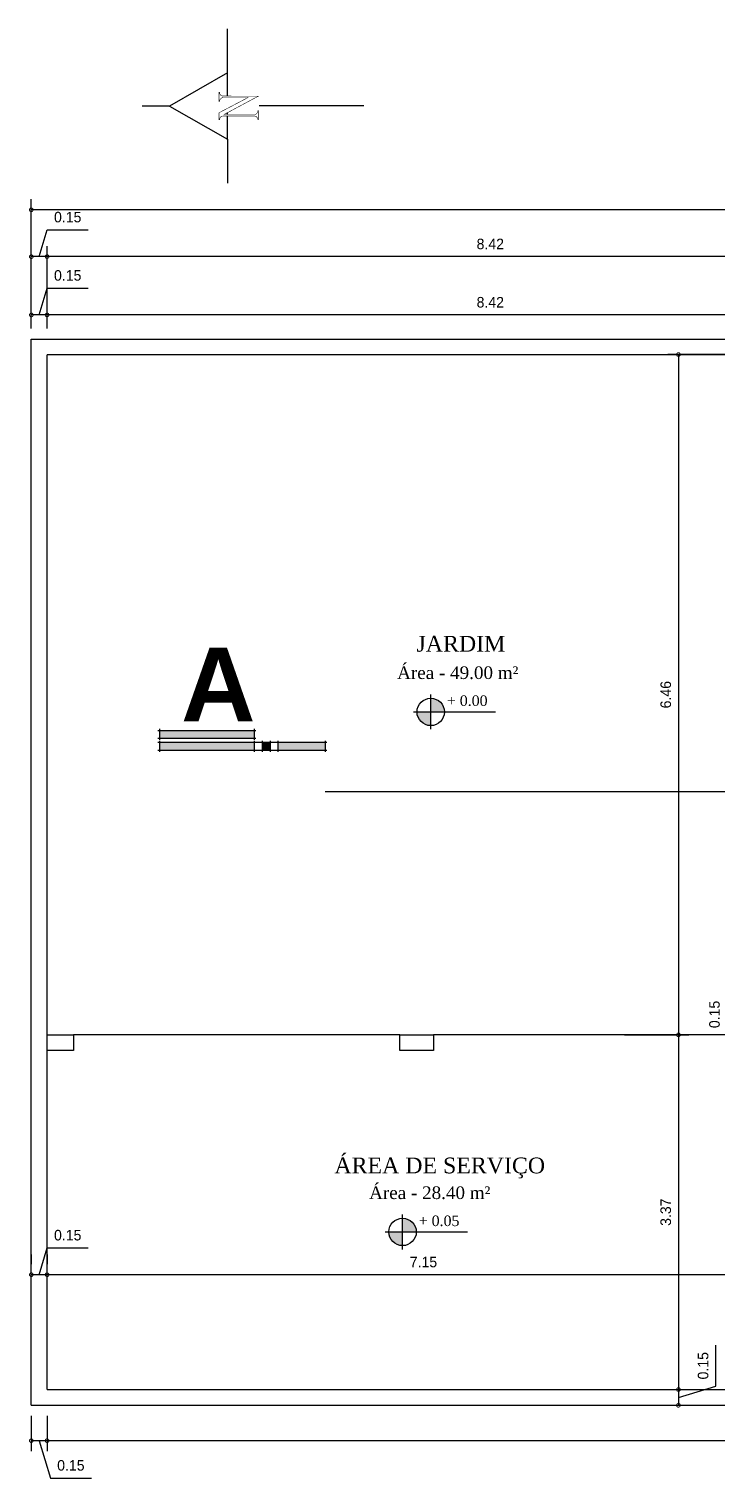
# Model space of a CAD drawing. Extents: x 130 to 509, y 87 to 225.
# Drawn here: x 284.64 to 291.17, y 152.4 to 166.17 of the extents above; entities that cross this region are included whole.
import ezdxf

# ---------------------------------------------------------------- set-up
doc = ezdxf.new("R2010")
doc.units = 0
doc.header["$LTSCALE"] = 7
doc.linetypes.add('ACAD_ISO05W100', pattern=[37.5, 24, -3, 0.5, -3, 0.5, -3, 0.5, -3])
doc.layers.get('0').update_dxf_attribs({"linetype": 'CONTINUOUS'})
doc.layers.get('DEFPOINTS').update_dxf_attribs({"linetype": 'CONTINUOUS'})
for name, color, linetype in [('01', 7, 'CONTINUOUS'), ('02', 2, 'CONTINUOUS'), ('06', 6, 'CONTINUOUS'), ('20', 2, 'CONTINUOUS'), ('60', 1, 'CONTINUOUS'), ('CORTE', 5, 'ACAD_ISO05W100'), ('COTAS', 7, 'CONTINUOUS'), ('CT', 8, 'CONTINUOUS'), ('TEXTO', 3, 'CONTINUOUS')]:
    doc.layers.add(name, color=color, linetype=linetype)
doc.styles.add('SANSSERIFBOLD', font='sasb____.pfb')
doc.styles.add('TIMES', font='times.ttf')
doc.dimstyles.get("Standard").update_dxf_attribs({"dimtxt": 0.18, "dimasz": 0.18, "dimexe": 0.18, "dimexo": 0.0625, "dimgap": 0.09, "dimtad": 0, "dimtih": 1, "dimtoh": 1, "dimdec": 4, "dimzin": 0, "dimdsep": 46, "dimtxsty": 'Standard', "dimcen": 0.09, "dimadec": 0, "dimazin": 0, "dimtfac": 1, "dimtdec": 4, "dimtofl": 0, "dimtmove": 0, "dimatfit": 3, "dimfxl": 1, "dimtolj": 1, "dimtzin": 0, "dimarcsym": 0})

# ---------------------------------------------------------------- blocks, each defined once
blk = doc.blocks.new('_DOTSMALL')
at = {"color": 0, "linetype": 'ByBlock', "const_width": 0.5}
blk.add_lwpolyline([(-0.0625, 0, 1), (0.0625, 0, 1)], format="xyb", close=True, dxfattribs=at)
blk = doc.blocks.new('*D33')
at = {"layer": 'COTAS', "color": 0}
for p, q in [((284.81, 163.318), (284.81, 163.548)), ((293.23, 163.448), (284.81, 163.448))]:
    blk.add_line(p, q, dxfattribs=at)
at = {"layer": 'DEFPOINTS', "color": 0}
for p in [(284.81, 163.448), (284.81, 163.068), (293.23, 163.068)]:
    blk.add_point(p, dxfattribs=at)
at = {"layer": 'COTAS', "color": 0, "xscale": 0.07, "yscale": 0.07, "zscale": 0.07, "rotation": 180}
blk.add_blockref('_DOTSMALL', (284.81, 163.448), dxfattribs=at)
at = {"layer": 'COTAS', "color": 0, "xscale": 0.07, "yscale": 0.07, "zscale": 0.07}
blk.add_blockref('_DOTSMALL', (293.23, 163.448), dxfattribs=at)
at = {"layer": 'COTAS', "color": 2, "insert": (289.02, 163.568), "char_height": 0.1, "attachment_point": 5}
blk.add_mtext('\\A1;8.42', dxfattribs=at)
blk = doc.blocks.new('*D34')
at = {"layer": 'COTAS', "color": 0}
for p, q in [((284.735, 163.448), (284.811, 163.703)), ((284.811, 163.703), (285.201, 163.703)), ((284.66, 163.318), (284.66, 163.548)), ((284.81, 163.448), (284.66, 163.448))]:
    blk.add_line(p, q, dxfattribs=at)
at = {"layer": 'DEFPOINTS', "color": 0}
for p in [(284.66, 163.448), (284.66, 163.068), (284.81, 163.068)]:
    blk.add_point(p, dxfattribs=at)
at = {"layer": 'COTAS', "color": 0, "xscale": 0.07, "yscale": 0.07, "zscale": 0.07, "rotation": 180}
blk.add_blockref('_DOTSMALL', (284.66, 163.448), dxfattribs=at)
at = {"layer": 'COTAS', "color": 0, "xscale": 0.07, "yscale": 0.07, "zscale": 0.07}
blk.add_blockref('_DOTSMALL', (284.81, 163.448), dxfattribs=at)
at = {"layer": 'COTAS', "color": 2, "insert": (285.006, 163.823), "char_height": 0.1, "attachment_point": 5}
blk.add_mtext('\\A1;0.15', dxfattribs=at)
blk = doc.blocks.new('*D135')
at = {"layer": 'COTAS', "color": 0}
for p, q in [((284.81, 163.318), (284.81, 164.102)), ((293.23, 164.002), (284.81, 164.002))]:
    blk.add_line(p, q, dxfattribs=at)
at = {"layer": 'DEFPOINTS', "color": 0}
for p in [(284.81, 164.002), (284.81, 163.068), (293.23, 163.068)]:
    blk.add_point(p, dxfattribs=at)
at = {"layer": 'COTAS', "color": 0, "xscale": 0.07, "yscale": 0.07, "zscale": 0.07, "rotation": 180}
blk.add_blockref('_DOTSMALL', (284.81, 164.002), dxfattribs=at)
at = {"layer": 'COTAS', "color": 0, "xscale": 0.07, "yscale": 0.07, "zscale": 0.07}
blk.add_blockref('_DOTSMALL', (293.23, 164.002), dxfattribs=at)
at = {"layer": 'COTAS', "color": 2, "insert": (289.02, 164.122), "char_height": 0.1, "attachment_point": 5}
blk.add_mtext('\\A1;8.42', dxfattribs=at)
blk = doc.blocks.new('*D136')
at = {"layer": 'COTAS', "color": 0}
for p, q in [((284.735, 164.002), (284.811, 164.257)), ((284.811, 164.257), (285.201, 164.257)), ((284.66, 163.318), (284.66, 164.102)), ((284.81, 164.002), (284.66, 164.002))]:
    blk.add_line(p, q, dxfattribs=at)
at = {"layer": 'DEFPOINTS', "color": 0}
for p in [(284.66, 164.002), (284.66, 163.068), (284.81, 163.068)]:
    blk.add_point(p, dxfattribs=at)
at = {"layer": 'COTAS', "color": 0, "xscale": 0.07, "yscale": 0.07, "zscale": 0.07, "rotation": 180}
blk.add_blockref('_DOTSMALL', (284.66, 164.002), dxfattribs=at)
at = {"layer": 'COTAS', "color": 0, "xscale": 0.07, "yscale": 0.07, "zscale": 0.07}
blk.add_blockref('_DOTSMALL', (284.81, 164.002), dxfattribs=at)
at = {"layer": 'COTAS', "color": 2, "insert": (285.006, 164.377), "char_height": 0.1, "attachment_point": 5}
blk.add_mtext('\\A1;0.15', dxfattribs=at)
blk = doc.blocks.new('*D138')
at = {"color": 0, "linetype": 'ByBlock'}
for p, q in [((284.66, 163.468), (284.66, 164.547)), ((309.71, 163.468), (309.71, 164.547)), ((309.71, 164.447), (284.66, 164.447))]:
    blk.add_line(p, q, dxfattribs=at)
at = {"layer": 'DEFPOINTS', "color": 0, "linetype": 'ByBlock'}
for p in [(284.66, 164.447), (284.66, 163.218), (309.71, 163.218)]:
    blk.add_point(p, dxfattribs=at)
at = {"color": 0, "linetype": 'ByBlock', "xscale": 0.07, "yscale": 0.07, "zscale": 0.07, "rotation": 180}
blk.add_blockref('_DOTSMALL', (284.66, 164.447), dxfattribs=at)
at = {"color": 0, "linetype": 'ByBlock', "xscale": 0.07, "yscale": 0.07, "zscale": 0.07}
blk.add_blockref('_DOTSMALL', (309.71, 164.447), dxfattribs=at)
at = {"color": 2, "linetype": 'ByBlock', "insert": (297.185, 164.567), "char_height": 0.1, "attachment_point": 5}
blk.add_mtext('\\A1;25.05', dxfattribs=at)
blk = doc.blocks.new('*D143')
at = {"layer": 'COTAS', "color": 0}
for p, q in [((291.27, 156.607), (291.27, 156.997)), ((291.726, 156.531), (291.27, 156.607)), ((291.726, 156.458), (291.726, 156.603)), ((291.976, 156.603), (291.826, 156.603))]:
    blk.add_line(p, q, dxfattribs=at)
at = {"layer": 'DEFPOINTS', "color": 0}
for p in [(291.726, 156.603), (291.726, 156.603), (291.61, 156.458)]:
    blk.add_point(p, dxfattribs=at)
at = {"layer": 'COTAS', "color": 0, "xscale": 0.07, "yscale": 0.07, "zscale": 0.07}
for p, rotation in [((291.726, 156.603), 90), ((291.726, 156.458), 270)]:
    blk.add_blockref('_DOTSMALL', p, dxfattribs=dict(at, rotation=rotation))
at = {"layer": 'COTAS', "color": 2, "insert": (291.15, 156.802), "char_height": 0.1, "attachment_point": 5, "rotation": 90}
blk.add_mtext('\\A1;0.15', dxfattribs=at)
blk = doc.blocks.new('*D149')
at = {"color": 0, "linetype": 'ByBlock'}
for p, q in [((291.476, 163.072), (290.707, 163.072)), ((290.807, 163.072), (290.807, 156.608)), ((290.295, 156.608), (290.907, 156.608))]:
    blk.add_line(p, q, dxfattribs=at)
at = {"layer": 'DEFPOINTS', "color": 0, "linetype": 'ByBlock'}
for p in [(291.726, 163.072), (290.045, 156.608), (290.807, 156.608)]:
    blk.add_point(p, dxfattribs=at)
at = {"color": 0, "linetype": 'ByBlock', "xscale": 0.07, "yscale": 0.07, "zscale": 0.07}
for p, rotation in [((290.807, 163.072), 90), ((290.807, 156.608), 270)]:
    blk.add_blockref('_DOTSMALL', p, dxfattribs=dict(at, rotation=rotation))
at = {"color": 2, "linetype": 'ByBlock', "insert": (290.687, 159.84), "char_height": 0.1, "attachment_point": 5, "rotation": 90}
blk.add_mtext('\\A1;6.46', dxfattribs=at)
blk = doc.blocks.new('*D150')
at = {"layer": 'COTAS', "color": 0}
for p, q in [((290.807, 156.608), (290.807, 153.238)), ((290.709, 153.238), (290.907, 153.238))]:
    blk.add_line(p, q, dxfattribs=at)
at = {"layer": 'DEFPOINTS', "color": 0}
for p in [(290.045, 156.608), (290.459, 153.238), (290.807, 153.238)]:
    blk.add_point(p, dxfattribs=at)
at = {"layer": 'COTAS', "color": 0, "xscale": 0.07, "yscale": 0.07, "zscale": 0.07}
for p, rotation in [((290.807, 156.608), 90), ((290.807, 153.238), 270)]:
    blk.add_blockref('_DOTSMALL', p, dxfattribs=dict(at, rotation=rotation))
at = {"layer": 'COTAS', "color": 2, "insert": (290.687, 154.923), "char_height": 0.1, "attachment_point": 5, "rotation": 90}
blk.add_mtext('\\A1;3.37', dxfattribs=at)
blk = doc.blocks.new('*D151')
at = {"layer": 'COTAS', "color": 0}
for p, q in [((291.162, 153.269), (291.162, 153.659)), ((290.807, 153.163), (291.162, 153.269)), ((290.807, 153.238), (290.807, 153.088)), ((290.709, 153.088), (290.907, 153.088))]:
    blk.add_line(p, q, dxfattribs=at)
at = {"layer": 'DEFPOINTS', "color": 0}
for p in [(290.459, 153.238), (290.459, 153.088), (290.807, 153.088)]:
    blk.add_point(p, dxfattribs=at)
at = {"layer": 'COTAS', "color": 0, "xscale": 0.07, "yscale": 0.07, "zscale": 0.07}
for p, rotation in [((290.807, 153.238), 90), ((290.807, 153.088), 270)]:
    blk.add_blockref('_DOTSMALL', p, dxfattribs=dict(at, rotation=rotation))
at = {"layer": 'COTAS', "color": 2, "insert": (291.042, 153.464), "char_height": 0.1, "attachment_point": 5, "rotation": 90}
blk.add_mtext('\\A1;0.15', dxfattribs=at)
blk = doc.blocks.new('*D173')
at = {"layer": 'COTAS', "color": 0}
for p, q in [((284.81, 154.522), (284.81, 154.429)), ((291.96, 154.329), (284.81, 154.329))]:
    blk.add_line(p, q, dxfattribs=at)
at = {"layer": 'DEFPOINTS', "color": 0}
for p in [(291.96, 154.598), (284.81, 154.329), (284.81, 154.272)]:
    blk.add_point(p, dxfattribs=at)
at = {"layer": 'COTAS', "color": 0, "xscale": 0.07, "yscale": 0.07, "zscale": 0.07, "rotation": 180}
blk.add_blockref('_DOTSMALL', (284.81, 154.329), dxfattribs=at)
at = {"layer": 'COTAS', "color": 0, "xscale": 0.07, "yscale": 0.07, "zscale": 0.07}
blk.add_blockref('_DOTSMALL', (291.96, 154.329), dxfattribs=at)
at = {"layer": 'COTAS', "color": 2, "insert": (288.385, 154.449), "char_height": 0.1, "attachment_point": 5}
blk.add_mtext('\\A1;7.15', dxfattribs=at)
blk = doc.blocks.new('*D174')
at = {"layer": 'COTAS', "color": 0}
for p, q in [((284.66, 154.522), (284.66, 154.429)), ((284.735, 154.329), (284.811, 154.584)), ((284.811, 154.584), (285.201, 154.584)), ((284.81, 154.329), (284.66, 154.329))]:
    blk.add_line(p, q, dxfattribs=at)
at = {"layer": 'DEFPOINTS', "color": 0}
for p in [(284.66, 154.329), (284.66, 154.272), (284.81, 154.272)]:
    blk.add_point(p, dxfattribs=at)
at = {"layer": 'COTAS', "color": 0, "xscale": 0.07, "yscale": 0.07, "zscale": 0.07, "rotation": 180}
blk.add_blockref('_DOTSMALL', (284.66, 154.329), dxfattribs=at)
at = {"layer": 'COTAS', "color": 0, "xscale": 0.07, "yscale": 0.07, "zscale": 0.07}
blk.add_blockref('_DOTSMALL', (284.81, 154.329), dxfattribs=at)
at = {"layer": 'COTAS', "color": 2, "insert": (285.006, 154.704), "char_height": 0.1, "attachment_point": 5}
blk.add_mtext('\\A1;0.15', dxfattribs=at)
blk = doc.blocks.new('*D177')
at = {"layer": 'COTAS', "color": 0}
for p, q in [((284.81, 152.988), (284.81, 152.652)), ((299.36, 152.752), (284.81, 152.752))]:
    blk.add_line(p, q, dxfattribs=at)
at = {"layer": 'DEFPOINTS', "color": 0}
for p in [(284.81, 153.238), (299.36, 153.088), (284.81, 152.752)]:
    blk.add_point(p, dxfattribs=at)
at = {"layer": 'COTAS', "color": 0, "xscale": 0.07, "yscale": 0.07, "zscale": 0.07, "rotation": 180}
blk.add_blockref('_DOTSMALL', (284.81, 152.752), dxfattribs=at)
at = {"layer": 'COTAS', "color": 0, "xscale": 0.07, "yscale": 0.07, "zscale": 0.07}
blk.add_blockref('_DOTSMALL', (299.36, 152.752), dxfattribs=at)
at = {"layer": 'COTAS', "color": 2, "insert": (292.085, 152.872), "char_height": 0.1, "attachment_point": 5}
blk.add_mtext('\\A1;14.55', dxfattribs=at)
blk = doc.blocks.new('*D178')
at = {"layer": 'COTAS', "color": 0}
for p, q in [((284.66, 152.988), (284.66, 152.652)), ((284.81, 152.752), (284.66, 152.752)), ((284.735, 152.752), (284.841, 152.397)), ((284.841, 152.397), (285.231, 152.397))]:
    blk.add_line(p, q, dxfattribs=at)
at = {"layer": 'DEFPOINTS', "color": 0}
for p in [(284.66, 153.238), (284.81, 153.238), (284.66, 152.752)]:
    blk.add_point(p, dxfattribs=at)
at = {"layer": 'COTAS', "color": 0, "xscale": 0.07, "yscale": 0.07, "zscale": 0.07, "rotation": 180}
blk.add_blockref('_DOTSMALL', (284.66, 152.752), dxfattribs=at)
at = {"layer": 'COTAS', "color": 0, "xscale": 0.07, "yscale": 0.07, "zscale": 0.07}
blk.add_blockref('_DOTSMALL', (284.81, 152.752), dxfattribs=at)
at = {"layer": 'COTAS', "color": 2, "insert": (285.036, 152.517), "char_height": 0.1, "attachment_point": 5}
blk.add_mtext('\\A1;0.15', dxfattribs=at)
blk = doc.blocks.new('NORTE8')
for p, q in [((0, 6.18), (0, 14.52)), ((6, 0), (25.9, 0)), ((-11.03, -0.13), (-16.21, -0.13)), ((0, -6.43), (0, -14.77))]:
    blk.add_line(p, q)
for points in [[(0, 1.76), (0, 2.46), (0, 6.18), (-11.03, -0.13), (0, -6.43), (0, -2.84), (0, -2.03)], [(0, -1.74), (0, -1.37)]]:
    blk.add_lwpolyline(points)
at = {"const_width": 0.1}
blk.add_lwpolyline([(5.84, -2.75), (5.73, -2.75, 0.359517), (5.21, -2.03), (-0.97, -2.03, 0.41745), (-1.5, -2.74), (-1.65, -2.75), (-1.65, -1.41), (3.89, 1.5), (-0.77, 1.5, 0.41042), (-1.53, 0.75), (-1.64, 0.75), (-1.64, 2.51), (-1.53, 2.51, 0.430408), (-0.87, 1.77), (5.84, 1.76), (-0.56, -1.67), (-0.69, -1.74), (5.17, -1.74, 0.390193), (5.73, -0.98), (5.84, -0.98)], format="xyb", close=True, dxfattribs=at)
blk = doc.blocks.new('CT')
at = {"layer": 'CT'}
for p, q in [((-2.14, 0.25), (-0.9, 0.25)), ((-2.12, 0.27), (-2.12, 0.13)), ((-0.92, 0.27), (-0.92, 0.13)), ((-2.14, 0.15), (-0.9, 0.15)), ((-2.14, 0.1), (0, 0.1)), ((-2.14, 0), (0, 0)), ((-2.12, 0.12), (-2.12, -0.02)), ((-0.92, 0.12), (-0.92, -0.02)), ((-0.82, 0.12), (-0.82, -0.02)), ((-0.72, 0.12), (-0.72, -0.02)), ((-0.62, 0.12), (-0.62, -0.02)), ((-0.02, 0.12), (-0.02, -0.02))]:
    blk.add_line(p, q, dxfattribs=at)
for points in [[(-2.12, 0.15), (-0.92, 0.15), (-2.12, 0.25), (-0.92, 0.25)], [(-2.12, 0), (-0.92, 0), (-2.12, 0.1), (-0.92, 0.1)], [(-0.82, 0), (-0.72, 0), (-0.82, 0.1), (-0.72, 0.1)], [(-0.62, 0), (-0.02, 0), (-0.62, 0.1), (-0.02, 0.1)]]:
    blk.add_solid(points, dxfattribs=at)

msp = doc.modelspace()

# ---------------------------------------------------------------- hatches: boundary and pattern name
at = {"layer": '01'}
h = msp.add_hatch(color=256, dxfattribs=at)
h.paths.add_polyline_path([(288.454, 159.806), (288.454, 159.676), (288.583, 159.676, 0.414214)])
h.paths.add_polyline_path([(288.454, 159.676), (288.324, 159.676, 0.414214), (288.454, 159.547)])
h = msp.add_hatch(color=256, dxfattribs=at)
h.paths.add_polyline_path([(288.187, 154.865), (288.187, 154.735), (288.317, 154.735, 0.414214)])
h.paths.add_polyline_path([(288.187, 154.735), (288.058, 154.735, 0.414214), (288.187, 154.605)])

# ---------------------------------------------------------------- linework, layer by layer
at = {"layer": '02'}
for p, q in [((288.16, 156.608), (285.06, 156.608)), ((291.61, 156.608), (288.48, 156.608))]:
    msp.add_line(p, q, dxfattribs=at)
at = {"layer": '06'}
for p, q in [((284.66, 163.218), (309.71, 163.218)), ((284.66, 153.088), (284.66, 163.218)), ((293.23, 163.068), (284.81, 163.068)), ((284.81, 153.238), (284.81, 163.068)), ((284.81, 153.238), (309.56, 153.238)), ((284.66, 153.088), (309.71, 153.088))]:
    msp.add_line(p, q, dxfattribs=at)
at = {"layer": '20'}
for p, q in [((288.454, 159.511), (288.454, 159.841)), ((288.289, 159.676), (289.07, 159.676)), ((288.187, 154.57), (288.187, 154.9)), ((288.022, 154.735), (288.803, 154.735))]:
    msp.add_line(p, q, dxfattribs=at)
for centre in [(288.454, 159.676), (288.187, 154.735)]:
    msp.add_circle(centre, 0.13, dxfattribs=at)
at = {"layer": '60'}
for p, q in [((284.81, 156.608), (285.06, 156.608)), ((285.06, 156.608), (285.06, 156.458)), ((288.16, 156.458), (288.16, 156.608)), ((288.16, 156.608), (288.48, 156.608)), ((288.16, 156.608), (288.48, 156.608)), ((288.48, 156.608), (288.48, 156.458)), ((285.06, 156.458), (284.81, 156.458)), ((288.48, 156.458), (288.16, 156.458))]:
    msp.add_line(p, q, dxfattribs=at)
at = {"layer": 'CORTE'}
msp.add_line((287.453, 158.921), (311.621, 158.921), dxfattribs=at)

# ---------------------------------------------------------------- block references
at = {"layer": '01', "xscale": 0.05, "yscale": 0.05, "zscale": 0.05}
msp.add_blockref('NORTE8', (286.525, 165.439), dxfattribs=at)
at = {"layer": 'CORTE', "xscale": 0.75, "yscale": 0.75, "zscale": 0.75}
msp.add_blockref('CT', (287.468, 159.313), dxfattribs=at)

# ---------------------------------------------------------------- texts
at = {"layer": 'CORTE', "color": 4, "style": 'SANSSERIFBOLD'}
msp.add_text('A', height=0.7, dxfattribs=at).set_placement((286.083, 159.586))
at = {"layer": 'TEXTO', "style": 'TIMES'}
for s, height, p in [('JARDIM', 0.15, (288.319, 160.249)), ('Área - 49.00 m²', 0.12, (288.135, 159.989)), ('+ 0.00', 0.1, (288.607, 159.733)), ('ÁREA DE SERVIÇO', 0.15, (287.539, 155.292)), ('Área - 28.40 m²', 0.12, (287.869, 155.048)), ('+ 0.05', 0.1, (288.34, 154.791))]:
    msp.add_text(s, height=height, dxfattribs=at).set_placement(p)

# ---------------------------------------------------------------- dimensions: what is measured, and where the dimension line sits
at = {"layer": 'COTAS'}
for base, p1, p2, override, picture, middle in [((284.66, 164.447), (309.71, 163.218), (284.66, 163.218), {"dimtxt": 0.1, "dimasz": 0.07, "dimexe": 0.1, "dimexo": 0.25, "dimgap": 0.07, "dimtad": 1, "dimtih": 0, "dimtoh": 0, "dimdec": 2, "dimzin": 8, "dimblk1": 'DOTSMALL', "dimblk2": 'DOTSMALL', "dimsah": 1, "dimcen": -0.1, "dimclrt": 2, "dimtdec": 2, "dimtofl": 1}, '*D138', (297.185, 164.567)), ((284.66, 164.002), (284.81, 163.068), (284.66, 163.068), {"dimtxt": 0.1, "dimasz": 0.07, "dimexe": 0.1, "dimexo": 0.25, "dimgap": 0.07, "dimtad": 1, "dimtih": 0, "dimtoh": 0, "dimdec": 2, "dimzin": 8, "dimblk1": 'DOTSMALL', "dimblk2": 'DOTSMALL', "dimsah": 1, "dimcen": -0.1, "dimse1": 1, "dimclrt": 2, "dimtdec": 2, "dimtofl": 1, "dimtmove": 1}, '*D136', (284.881, 164.377)), ((284.81, 164.002), (293.23, 163.068), (284.81, 163.068), {"dimtxt": 0.1, "dimasz": 0.07, "dimexe": 0.1, "dimexo": 0.25, "dimgap": 0.07, "dimtad": 1, "dimtih": 0, "dimtoh": 0, "dimdec": 2, "dimzin": 8, "dimblk1": 'DOTSMALL', "dimblk2": 'DOTSMALL', "dimsah": 1, "dimcen": -0.1, "dimse1": 1, "dimclrt": 2, "dimtdec": 2, "dimtofl": 1, "dimtmove": 1}, '*D135', (289.02, 164.122)), ((284.66, 163.448), (284.81, 163.068), (284.66, 163.068), {"dimtxt": 0.1, "dimasz": 0.07, "dimexe": 0.1, "dimexo": 0.25, "dimgap": 0.07, "dimtad": 1, "dimtih": 0, "dimtoh": 0, "dimdec": 2, "dimzin": 8, "dimblk1": 'DOTSMALL', "dimblk2": 'DOTSMALL', "dimsah": 1, "dimcen": -0.1, "dimse1": 1, "dimclrt": 2, "dimtdec": 2, "dimtofl": 1, "dimtmove": 1}, '*D34', (284.881, 163.823)), ((284.81, 163.448), (293.23, 163.068), (284.81, 163.068), {"dimtxt": 0.1, "dimasz": 0.07, "dimexe": 0.1, "dimexo": 0.25, "dimgap": 0.07, "dimtad": 1, "dimtih": 0, "dimtoh": 0, "dimdec": 2, "dimzin": 8, "dimblk1": 'DOTSMALL', "dimblk2": 'DOTSMALL', "dimsah": 1, "dimcen": -0.1, "dimse1": 1, "dimclrt": 2, "dimtdec": 2, "dimtofl": 1, "dimtmove": 1}, '*D33', (289.02, 163.568)), ((284.66, 154.329), (284.81, 154.272), (284.66, 154.272), {"dimtxt": 0.1, "dimasz": 0.07, "dimexe": 0.1, "dimexo": 0.25, "dimgap": 0.07, "dimtad": 1, "dimtih": 0, "dimtoh": 0, "dimdec": 2, "dimzin": 8, "dimblk1": 'DOTSMALL', "dimblk2": 'DOTSMALL', "dimsah": 1, "dimcen": -0.1, "dimse1": 1, "dimclrt": 2, "dimtdec": 2, "dimtofl": 1, "dimtmove": 1}, '*D174', (284.881, 154.704)), ((284.81, 154.329), (291.96, 154.598), (284.81, 154.272), {"dimtxt": 0.1, "dimasz": 0.07, "dimexe": 0.1, "dimexo": 0.25, "dimgap": 0.07, "dimtad": 1, "dimtih": 0, "dimtoh": 0, "dimdec": 2, "dimzin": 8, "dimblk1": 'DOTSMALL', "dimblk2": 'DOTSMALL', "dimsah": 1, "dimcen": -0.1, "dimse1": 1, "dimclrt": 2, "dimtdec": 2, "dimtofl": 1, "dimtmove": 1}, '*D173', (288.385, 154.449)), ((284.66, 152.752), (284.81, 153.238), (284.66, 153.238), {"dimtxt": 0.1, "dimasz": 0.07, "dimexe": 0.1, "dimexo": 0.25, "dimgap": 0.07, "dimtad": 1, "dimtih": 0, "dimtoh": 0, "dimdec": 2, "dimzin": 8, "dimblk1": 'DOTSMALL', "dimblk2": 'DOTSMALL', "dimsah": 1, "dimcen": -0.1, "dimse1": 1, "dimclrt": 2, "dimtdec": 2, "dimtofl": 1, "dimtmove": 1}, '*D178', (284.911, 152.517)), ((284.81, 152.752), (299.36, 153.088), (284.81, 153.238), {"dimtxt": 0.1, "dimasz": 0.07, "dimexe": 0.1, "dimexo": 0.25, "dimgap": 0.07, "dimtad": 1, "dimtih": 0, "dimtoh": 0, "dimdec": 2, "dimzin": 8, "dimblk1": 'DOTSMALL', "dimblk2": 'DOTSMALL', "dimsah": 1, "dimcen": -0.1, "dimse1": 1, "dimclrt": 2, "dimtdec": 2, "dimtofl": 1, "dimtmove": 1}, '*D177', (292.085, 152.872))]:
    dim = msp.add_linear_dim(base=base, p1=p1, p2=p2, dimstyle='Standard', override=override, dxfattribs=at)
    dim.commit()
    dim.dimension.update_dxf_attribs({"geometry": picture, "text_midpoint": middle})
for base, p1, p2, override, picture, middle in [((290.807, 156.608), (291.726, 163.072), (290.045, 156.608), {"dimtxt": 0.1, "dimasz": 0.07, "dimexe": 0.1, "dimexo": 0.25, "dimgap": 0.07, "dimtad": 1, "dimtih": 0, "dimtoh": 0, "dimdec": 2, "dimzin": 8, "dimblk1": 'DOTSMALL', "dimblk2": 'DOTSMALL', "dimsah": 1, "dimcen": -0.1, "dimclrt": 2, "dimtdec": 2, "dimtofl": 1}, '*D149', (290.687, 159.84)), ((290.807, 153.238), (290.045, 156.608), (290.459, 153.238), {"dimtxt": 0.1, "dimasz": 0.07, "dimexe": 0.1, "dimexo": 0.25, "dimgap": 0.07, "dimtad": 1, "dimtih": 0, "dimtoh": 0, "dimdec": 2, "dimzin": 8, "dimblk1": 'DOTSMALL', "dimblk2": 'DOTSMALL', "dimsah": 1, "dimcen": -0.1, "dimse1": 1, "dimclrt": 2, "dimtdec": 2, "dimtofl": 1, "dimtmove": 1}, '*D150', (290.687, 154.923)), ((290.807, 153.088), (290.459, 153.238), (290.459, 153.088), {"dimtxt": 0.1, "dimasz": 0.07, "dimexe": 0.1, "dimexo": 0.25, "dimgap": 0.07, "dimtad": 1, "dimtih": 0, "dimtoh": 0, "dimdec": 2, "dimzin": 8, "dimblk1": 'DOTSMALL', "dimblk2": 'DOTSMALL', "dimsah": 1, "dimcen": -0.1, "dimse1": 1, "dimclrt": 2, "dimtdec": 2, "dimtofl": 1, "dimtmove": 1}, '*D151', (291.042, 153.339))]:
    dim = msp.add_linear_dim(base=base, p1=p1, p2=p2, angle=90, dimstyle='Standard', override=override, dxfattribs=at)
    dim.commit()
    dim.dimension.update_dxf_attribs({"geometry": picture, "text_midpoint": middle})
dim = msp.add_linear_dim(base=(291.7261, 156.6034), p1=(291.6099, 156.4578), p2=(291.7261, 156.6034), angle=90, dimstyle='Standard', override={"dimtxt": 0.1, "dimasz": 0.07, "dimexe": 0.1, "dimexo": 0.25, "dimgap": 0.07, "dimtad": 1, "dimtih": 0, "dimtoh": 0, "dimdec": 2, "dimzin": 8, "dimblk1": 'DOTSMALL', "dimblk2": 'DOTSMALL', "dimsah": 1, "dimcen": -0.1, "dimse1": 1, "dimclrt": 2, "dimtdec": 2, "dimtofl": 1, "dimtmove": 1}, dxfattribs=at)
dim.commit()
dim.dimension.update_dxf_attribs({"geometry": '*D143', "text_midpoint": (291.27, 156.6771), "dimtype": 160})

doc.saveas('drawing.dxf')
